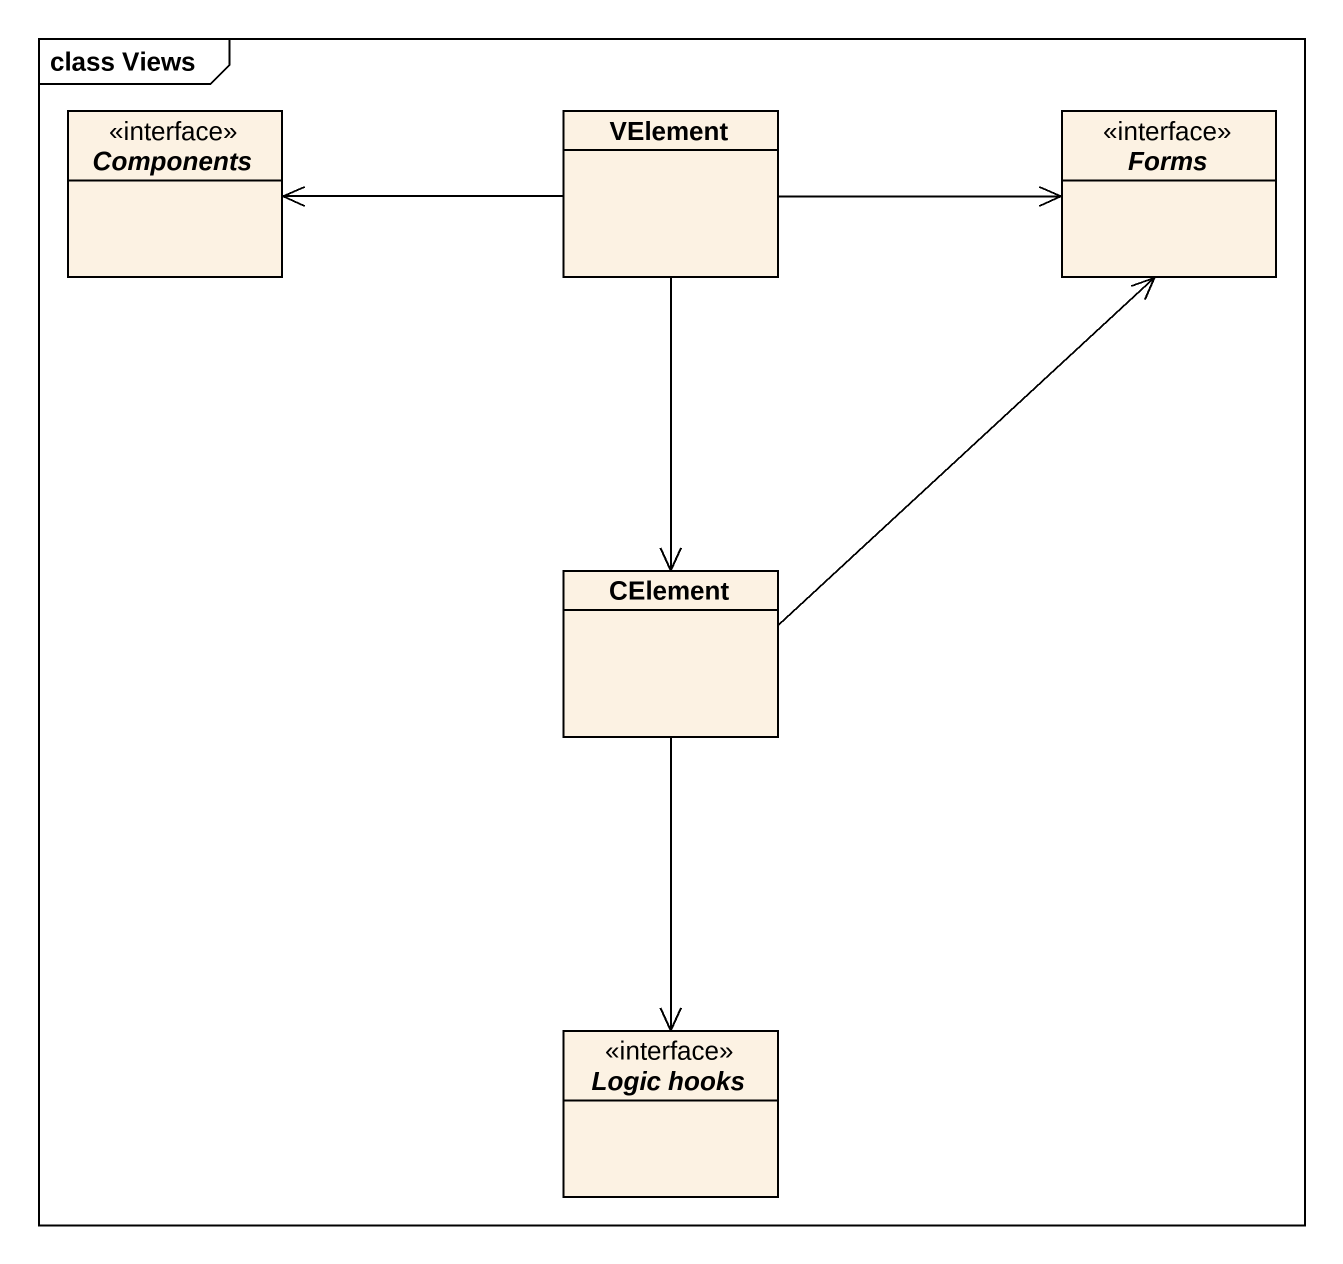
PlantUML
@startuml
mainframe class Views
hide circle
hide empty members
interface Components
class VElement
interface Forms
class CElement
interface "Logic hooks" as Logic_hooks
VElement -left-> Components
VElement -right-> Forms
VElement --> CElement
CElement -up-> Forms
CElement --> Logic_hooks
@enduml
